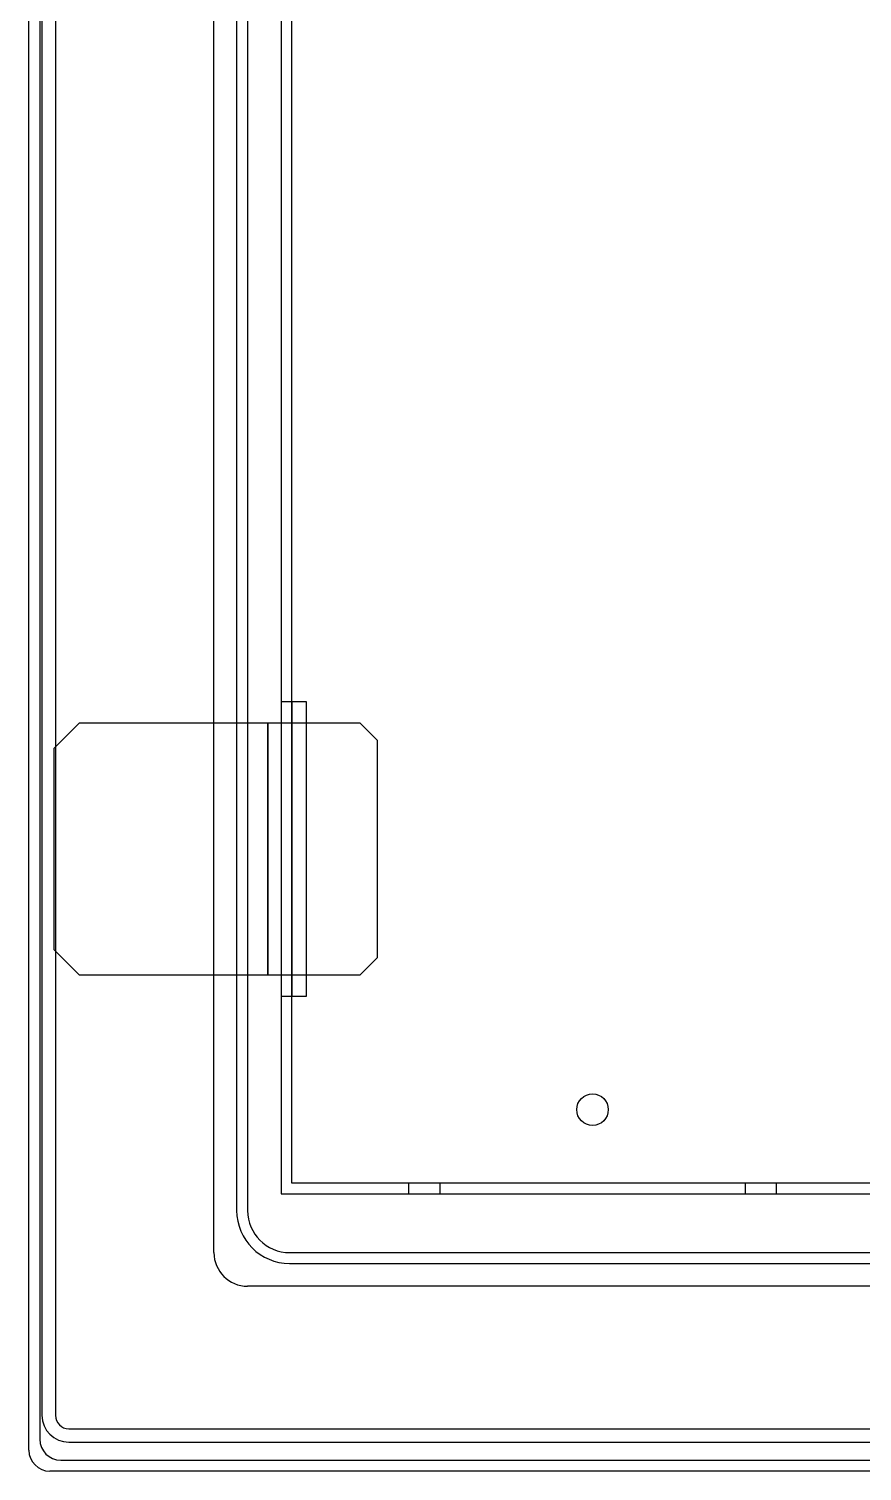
# Model space of a CAD drawing. Header units: millimetres. Extents: x 0 to 3797, y 0 to 1394.
# Drawn here: x 1057.9 to 1157, y 1086.8 to 1258.3 of the extents above; entities that cross this region are included whole.
import ezdxf

# ---------------------------------------------------------------- set-up
doc = ezdxf.new("R2010")
doc.units = ezdxf.units.MM

msp = doc.modelspace()

# ---------------------------------------------------------------- linework, layer by layer
for p, q in [((1057.94, 1089.275), (1057.94, 1384.275)), ((1059.24, 1382.975), (1059.24, 1090.575)), ((1059.498, 1380.132), (1059.498, 1093.418)), ((1061.098, 1380.132), (1061.098, 1093.418)), ((1079.94, 1112.775), (1079.94, 1360.775)), ((1082.64, 1355.775), (1082.64, 1117.775)), ((1083.94, 1356.775), (1083.94, 1117.775)), ((1087.94, 1353.775), (1087.94, 1119.775)), ((1089.19, 1121.025), (1089.19, 1352.525)), ((1090.94, 1178.275), (1087.94, 1178.275)), ((1087.94, 1178.275), (1087.94, 1143.275)), ((1089.19, 1178.275), (1089.19, 1143.275)), ((1090.94, 1143.275), (1090.94, 1178.275)), ((1060.94, 1172.775), (1063.94, 1175.775)), ((1063.94, 1175.775), (1086.34, 1175.775)), ((1086.34, 1145.775), (1086.34, 1175.775)), ((1086.34, 1175.775), (1097.269, 1175.775)), ((1086.34, 1175.775), (1086.34, 1145.775)), ((1087.94, 1175.775), (1087.94, 1145.775)), ((1097.269, 1175.775), (1099.34, 1173.704)), ((1099.34, 1173.704), (1099.34, 1147.846)), ((1060.94, 1148.775), (1060.94, 1172.775)), ((1063.94, 1145.775), (1060.94, 1148.775)), ((1099.34, 1147.846), (1097.269, 1145.775)), ((1086.34, 1145.775), (1063.94, 1145.775)), ((1097.269, 1145.775), (1086.34, 1145.775)), ((1087.94, 1143.275), (1090.94, 1143.275)), ((1476.69, 1121.025), (1089.19, 1121.025)), ((1106.815, 1121.025), (1103.065, 1121.025)), ((1103.065, 1121.025), (1103.065, 1119.775)), ((1106.815, 1119.775), (1106.815, 1121.025)), ((1146.815, 1121.025), (1143.065, 1121.025)), ((1143.065, 1121.025), (1143.065, 1119.775)), ((1146.815, 1119.775), (1146.815, 1121.025)), ((1087.94, 1119.775), (1477.94, 1119.775)), ((1103.065, 1119.775), (1106.815, 1119.775)), ((1143.065, 1119.775), (1146.815, 1119.775)), ((1088.94, 1112.775), (1476.94, 1112.775)), ((1088.94, 1111.475), (1476.94, 1111.475)), ((1481.94, 1108.775), (1083.94, 1108.775)), ((1062.698, 1091.818), (1503.182, 1091.818)), ((1062.698, 1090.218), (1503.182, 1090.218)), ((1061.74, 1088.075), (1504.197, 1088.075)), ((1505.44, 1086.775), (1060.44, 1086.775))]:
    msp.add_line(p, q)
msp.add_circle((1124.94, 1129.775), 1.875)
for centre, radius in [((1088.94, 1117.775), 6.3), ((1088.94, 1117.775), 5), ((1083.94, 1112.775), 4), ((1062.698, 1093.418), 3.2), ((1062.698, 1093.418), 1.6), ((1061.74, 1090.575), 2.5), ((1060.44, 1089.275), 2.5)]:
    msp.add_arc(centre, radius, 180, 270)

doc.saveas('drawing.dxf')
